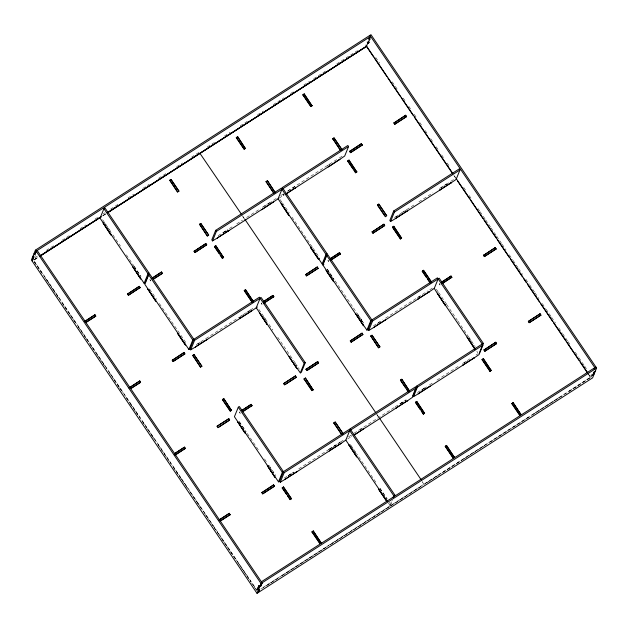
<?xml version="1.0" encoding="UTF-8"?>
<svg xmlns="http://www.w3.org/2000/svg" width="628" height="628" viewBox="0 0 628 628"><rect width="100%" height="100%" fill="white"/><g stroke="black" fill="none" stroke-linecap="round" stroke-linejoin="round"><path stroke-width="0.47" stroke-dasharray="3.14 2.35" d="M34.658 257.025L35.356 255.306M294.822 186.445L286.918 191.721M250.556 310.004L240.532 316.237M328.562 449.601L340.141 442.363M350.879 435.275L351.719 436.499M388.371 502.989L389.902 505.25L391.315 501.796M389.902 505.25L390.969 504.567L392.728 500.249M422.33 481.927L423.979 484.361L422.44 481.66M569.086 391.189L590.626 377.161L260.84 588.907M588.499 374.068L590.697 377.318L592.031 374.045M34.705 257.833L38.002 255.714M46.26 250.415L55.343 244.582M61.944 240.343L70.195 235.045M80.101 228.678L85.887 224.973M94.961 219.141L98.266 217.021M103.22 213.842L104.868 212.782M110.646 209.069L118.904 203.77M127.986 197.938L133.764 194.233M142.846 188.4L149.448 184.161M158.531 178.328L166.781 173.03M176.688 166.671L182.465 162.958M191.548 157.126L199.806 151.827M207.232 147.054L215.49 141.755M224.565 135.923L230.343 132.218M240.249 125.859L248.507 120.552M257.59 114.728L263.368 111.015M273.274 104.656L284.005 97.764M290.607 93.525L293.912 91.405M303.819 85.047L309.596 81.334M313.725 78.681L326.929 70.203M336.836 63.844L357.473 50.593M34.595 259.419L38.716 256.766M103.11 215.428L105.583 213.834M34.407 259.592L38.528 256.946M102.843 215.655L106.14 213.536M34.297 259.859L38.418 257.213M102.733 215.922L106.03 213.803M218.065 235.728L226.645 230.217M229.393 228.553L232.674 226.441M236.78 223.804L242.526 220.114M246.631 217.476L260.589 208.52M262.363 207.287L271.712 201.282M273.557 200.191L276.595 198.236M280.7 195.606L283.738 193.66M287.805 190.951L337.55 159.01M339.418 157.903L343.971 154.975M223.419 232.493L226.535 230.492M263.807 206.557L269.271 203.048M327.314 165.784L330.43 163.782M223.529 232.541L226.802 230.445M268.643 203.574L271.916 201.478M279.138 198.126L284.453 194.711M196.242 344.678L205.599 338.673M401.551 212.861L406.23 209.854M439.608 188.424L448.965 182.418M197.694 343.948L200.811 341.946M205.921 338.555L238.766 317.47M240.422 316.512L243.546 314.51M246.663 312.501L249.779 310.499M250.219 310.122L253.249 308.167M394.423 217.633L406.12 210.121M406.599 209.713L414.81 204.438M418.915 201.808L432.873 192.843M441.06 187.686L446.516 184.185M450.825 181.311L453.863 179.365M395.836 216.848L399.102 214.752M445.849 184.734L449.122 182.638M373.487 325.814L382.844 319.809M385.592 318.137L415.971 298.63M417.785 297.374L427.919 290.866M429.764 289.775L432.794 287.828M377.279 323.585L380.395 321.575M417.675 297.641L420.791 295.639M284.264 478.041L293.621 472.036M329.339 449.106L340.25 442.096M354.004 433.265L362.576 427.762M395.177 406.834L406.088 399.824M417.502 392.5L426.852 386.495M462.577 363.557L471.926 357.552M298.787 468.81L329.166 449.31M340.557 441.994L345.117 439.066M348.454 436.923L350.73 435.463M363.761 427.095L394.965 407.062M429.56 384.846L432.849 382.735M436.947 380.105L459.939 365.339M476.071 354.985L478.348 353.525M288.056 475.812L293.512 472.303M360.127 429.528L362.466 428.029M400.523 403.592L405.978 400.091M421.286 390.263L424.41 388.261M464.021 362.827L467.138 360.825M288.017 475.961L293.739 472.28M329.857 449.091L335.58 445.417M400.562 403.694L403.835 401.598M423.704 388.834L426.977 386.738M347.653 438.956L351.445 436.515M261.554 588.648L422.33 485.42M423.979 484.361L528.682 417.133M533.627 413.954L561.66 395.954M590.697 377.318L591.757 376.635L590.108 374.194M266.633 585.641L269.93 583.522M270.762 582.988L278.188 578.223M282.317 575.57L326.065 547.475M330.195 544.829L366.517 521.507M367.341 520.973L422.652 485.468M426.781 482.814L438.336 475.396M442.465 472.743L463.103 459.492M463.927 458.966L486.213 444.655M490.342 442.002L590.226 377.868M375.764 57.486L379.61 63.169M392.249 81.852L397.194 89.16M403.239 98.094L405.445 101.344M408.742 106.211L410.94 109.46M414.237 114.335L416.435 117.585M419.732 122.452L421.93 125.702M425.227 130.577L427.425 133.827M430.722 138.694L432.92 141.944M436.217 146.819L438.415 150.061M441.712 154.935L443.918 158.185M447.215 163.06L449.413 166.302M463.7 187.419L465.898 190.669M469.195 195.543L471.393 198.786M477.986 208.535L479.635 210.969M480.185 211.785L485.138 219.094M485.687 219.902L490.633 227.21M491.182 228.027L496.128 235.335M496.677 236.144L501.623 243.452M502.172 244.268L506.019 249.952M509.316 254.819L512.613 259.694M513.162 260.51L518.108 267.818M518.657 268.627L522.512 274.31M525.809 279.185L529.106 284.06M529.655 284.869L534.601 292.177M535.15 292.986L538.997 298.677M542.294 303.544L545.591 308.419M546.14 309.227L551.086 316.536M551.635 317.352L555.482 323.035M558.787 327.91L562.084 332.777M562.633 333.594L567.579 340.902M568.128 341.711L570.326 344.96M575.272 352.269L578.569 357.144M579.118 357.952L584.064 365.261M584.613 366.077L586.811 369.327M454.389 175.918L455.488 177.543M453.84 175.479L455.488 177.912M588.326 374.186L590.516 377.428M436.358 289.225L438.399 292.24M438.619 292.452L446.484 304.07M446.594 304.352L457.372 320.28M457.914 321.073L468.15 336.2M468.402 336.459L475.215 346.523M469.344 338.272L471.44 341.373M476.817 351.256L477.837 352.771M280.159 199.633L282.2 202.648M282.419 202.868L289.233 212.931M292.012 217.155L309.792 243.429M310.334 244.221L311.951 246.616M313.254 248.421L319.016 256.938M327.212 269.043L334.025 279.115M335.187 280.944L352.967 307.218M353.509 308.018L356.743 312.791M356.994 313.05L363.808 323.122M327.102 269.318L333.915 279.382M357.936 314.864L363.172 322.611M327.926 270.715L331.772 276.399M332.322 277.207L333.97 279.648M357.701 314.714L363.753 323.648M242.392 215.639L244.041 218.073M376.879 414.347L378.527 416.78M242.832 216.715L243.931 218.34M376.769 414.613L378.417 417.047M258.838 309.345L267.41 321.889M269.106 324.511L272.882 330.085M277.733 337.252L290.128 355.566M290.379 355.825L297.193 365.889M298.324 367.678L299.344 369.186M350.699 444.954L357.513 455.025M358.69 456.878L376.478 483.152M379.964 488.184L387.295 499.025M389.439 502.306L390.969 504.567M263.634 316.732L267.3 322.156M294.987 363.062L297.083 366.155M351.437 446.657L357.489 455.598M379.854 488.451L386.715 498.789M102.639 219.753L111.737 233.074M112.907 234.927L120.45 246.074M126.377 254.827L133.921 265.982M134.18 266.233L140.994 276.304M149.707 289.186L156.521 299.258M159.316 303.497L185.778 342.48M239.292 421.545L246.105 431.617M247.283 433.469L258.595 450.19M264.529 458.95L267.222 462.93M269.074 465.552L275.888 475.624M104.287 222.5L111.101 232.564M134.07 266.5L140.884 276.571M239.182 421.82L245.995 431.883M269.812 467.256L273.659 472.939M34.132 260.934L256.444 589.402M34.571 262.009L180.581 477.751M181.131 478.56L186.069 485.86M186.618 486.669L197.051 502.078M197.6 502.895L202.538 510.187M203.087 511.004L213.52 526.413M214.07 527.222L219.007 534.522M219.557 535.331L229.989 550.74M230.531 551.557L235.476 558.849M236.026 559.666L246.451 575.075M247 575.884L250.847 581.559M253.037 584.809L257.433 591.293M34.399 262.127L36.597 265.377M37.146 266.186L42.092 273.494M45.389 278.369L47.587 281.619M48.136 282.427L53.082 289.736M53.631 290.552L58.577 297.86M61.874 302.727L64.072 305.977M64.621 306.794L69.575 314.102M70.124 314.911L75.07 322.219M78.367 327.094L80.565 330.344M81.114 331.152L86.06 338.461M86.609 339.277L91.555 346.585M92.104 347.394L97.05 354.702M97.599 355.519L102.545 362.827M103.094 363.636L106.399 368.51M109.696 373.377L113.542 379.069M114.092 379.877L119.037 387.186M119.587 388.002L122.884 392.869M126.181 397.744L130.027 403.427M130.577 404.244L135.522 411.552M136.072 412.361L139.369 417.235M142.666 422.102L146.52 427.794M147.07 428.602L152.015 435.91M152.565 436.719L154.213 439.16M158.06 444.844L170.698 463.519M173.446 467.585L187.191 487.885M189.939 491.944L202.028 509.81M204.775 513.869L218.513 534.169M221.268 538.235L235.005 558.535M237.753 562.594L250.941 582.085M251.49 582.894L256.436 590.202M149.888 279.499L150.618 280.999L149.888 279.499M283.126 193.958L283.848 195.457L283.126 193.958M261.303 302.908L262.025 304.407L261.303 302.908M239.472 411.866L240.194 413.365L239.472 411.866M327.918 260.133L328.64 261.633L327.918 260.133M439.325 283.542L440.047 285.041L439.325 283.542"/><path stroke-width="0.94" d="M370.355 39.007L369.115 39.807L370.449 36.526L369.735 35.474L35.404 250.132L31.4 259.953L32.114 261.012L33.417 257.818L32.703 256.766M34.815 254.387L36.118 251.192L370.449 36.526M260.793 586.018L262.096 582.823L37.303 250.682L36.243 251.365L34.901 254.646L34.1 253.327M103.926 208.669L100.048 218.175L144.118 283.299L145.186 282.616L149.064 273.109L104.986 207.986L103.926 208.669L148.004 273.792L144.118 283.299M84.725 321.544L94.969 314.769L95.692 316.269L86.334 322.274M178.878 191.077L177.528 192.137L169.772 180.252L171.012 179.459L178.878 191.077L171.012 179.459M139.259 286.329L127.46 294.1L139.259 286.329L140.091 287.561L128.293 295.333L140.091 287.561M189.978 348.799L190.692 349.851L194.57 340.345L149.778 274.169L148.718 274.852L144.84 284.351L188.91 349.482L189.978 348.799L193.856 339.293M200.018 153.46L241.293 214.015M152.117 278.267L161.584 271.995L162.307 273.494L153.734 278.997M208.653 235.076L207.311 236.144L199.555 224.259L200.795 223.458L208.653 235.076L200.795 223.458M245.493 148.302L244.143 149.362L236.277 137.752L237.627 136.684L245.383 148.569L237.627 136.684M129.517 387.719L139.761 380.945L140.484 382.444L131.126 388.449M205.874 243.554L194.076 251.326L205.874 243.554L206.714 244.787L194.908 252.558L206.714 244.787M281.948 189.303L278.071 198.809L322.148 263.933L326.026 254.426L281.234 188.243L215.679 230.335L211.801 239.841L212.515 240.901L217.704 237.8M212.515 240.901L216.393 231.394L348.571 146.528L347.857 145.476L282.302 187.56L281.595 189.295M177.622 333.476L185.48 345.094L178.14 334.253M219.172 253.673L214.454 246.702L215.804 245.642L223.56 257.519L222.32 258.32L220.224 255.219M214.454 246.702L215.804 245.642M172.253 360.284L184.051 352.504L184.773 354.004L173.085 361.516L172.253 360.284L184.051 352.504M173.085 361.516L184.883 353.737M222.32 258.32L223.67 257.252M188.91 349.482L192.796 339.976L259.411 297.201L304.203 363.384L300.325 372.891L290.026 358.172M195.881 346.75L190.692 349.851M201.839 366.21L200.489 367.27L192.741 355.385L193.981 354.592L201.839 366.21L193.981 354.592M266.17 181.484L273.926 193.369L266.06 181.751L267.41 180.691L275.166 192.568L267.41 180.691M302.9 94.977L304.25 93.91L311.998 105.794L310.758 106.595L302.9 94.977L304.25 93.91M206.51 339.929L240.171 318.31L239.456 317.258M261.523 209.791L273.329 202.012L262.308 209.289M262.002 209.359L228.333 230.971L227.619 229.919M310.758 106.595L312.108 105.528M272.631 202.53L278.071 198.809M245.587 289.641L244.237 290.709L245.587 289.641L253.335 301.526L252.095 302.319L244.763 291.478M174.309 453.903L184.546 447.128L185.386 448.361L175.141 455.135M294.956 188.196L328.617 166.585M252.095 302.319L253.445 301.259M250.8 311.488L257.307 307.076M260.125 298.253L256.248 307.759L289.477 357.356M231.622 410.21L230.272 411.277L222.406 399.659L223.756 398.599L231.512 410.484L223.756 398.599M107.678 212.743L366.674 46.252L107.788 212.476M367.207 41.99L368.039 43.222L369.445 39.784L368.605 38.551M341.891 149.535L340.541 150.594L332.785 138.709L334.025 137.917L341.891 149.535L334.025 137.917M228.843 418.688L217.147 426.2L228.843 418.688L229.565 420.187L218.654 427.197M217.877 427.699L229.675 419.92M263.532 301.675L272.992 295.403L273.824 296.636L264.364 302.908M328.146 167.017L339.944 159.237L328.923 166.514M339.246 159.763L344.686 156.034L348.571 146.528M279.562 481.158L280.276 482.218L284.154 472.711L239.362 406.528L238.302 407.211L234.417 416.717L278.494 481.841L279.562 481.158L283.44 471.652M349.631 151.45L361.438 143.671L362.16 145.17L350.471 152.683L349.631 151.45L361.438 143.671M310.852 247.934L318.718 259.552L310.852 247.934L312.092 247.134M350.471 152.683L362.27 144.903M352.928 168.901L347.692 161.153L349.042 160.093L356.79 171.978L355.55 172.771L353.98 170.447M347.692 161.153L349.042 160.093M241.701 410.626L251.169 404.354L252.001 405.586L242.534 411.858M317.289 266.963L305.483 274.734L317.289 266.963L318.011 268.462L306.315 275.967L318.121 268.195M245.281 433.453L237.525 421.569L244.755 432.684M355.55 172.771L356.9 171.711M282.302 187.56L327.094 253.743L323.208 263.25L322.148 263.933M356.092 314.589L322.863 264.992L326.741 255.486L327.808 254.803L372.6 320.979L368.714 330.485L368 329.433L371.886 319.927M325.861 270.111L333.727 281.729L326.387 270.888M219.094 520.086L229.338 513.312L230.068 514.811L220.711 520.816M296.298 377.145L284.492 384.925L283.77 383.425L295.458 375.913L296.188 377.412L285.269 384.422M330.147 258.901L339.615 252.629L340.447 253.861L330.98 260.133M393.929 123.01L405.727 115.23L406.457 116.73L394.761 124.242L393.929 123.01L405.727 115.23M394.761 124.242L406.567 116.463M283.66 383.692L295.458 375.913M194.57 340.345L261.185 297.57L305.263 362.701L301.385 372.208L300.325 372.891M317.784 361.579L305.985 369.358L317.784 361.579L318.506 363.078L317.674 361.846M306.817 370.591L318.616 362.811M313.246 389.619L311.896 390.679L304.038 379.069L305.389 378.001L313.137 389.886L305.389 378.001M384.807 216.001L377.467 205.16L378.817 204.092L386.683 215.71L378.817 204.092M261.829 492.642L273.635 484.871L274.358 486.37L262.669 493.875L261.829 492.642L273.635 484.871M262.669 493.875L274.467 486.103M372.098 231.96L383.904 224.188L384.626 225.688L372.938 233.192L372.098 231.96L383.904 224.188M372.938 233.192L384.736 225.421M385.333 216.778L386.683 215.71M278.494 481.841L282.372 472.335L348.995 429.56L393.787 495.743L393.081 497.47M450.653 183.164L456.101 179.443L459.979 169.937L459.264 168.877L393.709 210.969L389.831 220.475L390.545 221.535L395.734 218.434M285.465 479.117L280.276 482.218M390.545 221.535L394.423 212.029L459.979 169.937M286.407 494.212L282.208 488.019L283.558 486.951L291.423 498.569L290.073 499.637L291.423 498.569M282.208 488.019L283.558 486.951M393.827 226.276L392.484 227.336L393.827 226.276L401.582 238.161L400.342 238.954L393.002 228.113M296.094 472.287L329.755 450.676M350.275 340.918L362.081 333.138L362.803 334.646L351.107 342.15L350.275 340.918L362.081 333.138M351.107 342.15L362.913 334.371M406.363 211.605L440.024 189.994M400.342 238.954L401.692 237.886M258.979 585.728L257.645 588.993L258.359 590.053M33.794 255.996L32.735 256.679L33.567 257.912L32.232 261.185L257.025 593.327L261.028 583.506L262.096 582.823M259.388 589.449L258.084 592.644L257.025 593.327M262.269 582.706L260.934 585.987L259.694 586.78L258.893 585.469L257.496 588.899L258.328 590.132L259.599 589.252L258.265 592.526L592.596 377.868L596.6 368.047L595.886 366.988L261.554 581.654L262.269 582.706L596.6 368.047M356.641 315.397L366.94 330.116L370.818 320.61L437.433 277.835L482.94 345.07L479.062 354.577L473.622 358.305M341.153 433.909L333.821 423.068L335.171 422L343.029 433.618L335.171 422M373.903 327.384L368.714 330.485M379.869 346.844L378.519 347.912L370.763 336.027L372.004 335.226L379.869 346.844L372.004 335.226M384.532 320.563L418.201 298.944M341.679 434.686L343.029 433.618M340.384 443.847L345.832 440.126L349.71 430.62M349.349 430.612L350.055 428.877L415.61 386.793L416.325 387.845L412.447 397.351L407.007 401.08M311.99 532.026L313.341 530.958L321.096 542.843L319.856 543.636L311.99 532.026L313.341 530.958M387.35 501.482L345.832 440.126M426.459 277.537L422.259 271.343L423.61 270.276L431.475 281.894L430.125 282.961L431.475 281.894M422.259 271.343L423.61 270.276M362.709 429.513L396.37 407.902M319.856 543.636L321.206 542.576M428.83 292.122L434.27 288.393L438.148 278.895M405.68 388.041L400.436 380.293L401.787 379.234L409.542 391.118L401.787 379.234M437.716 293.99L434.27 288.393M441.555 282.31L451.022 276.037L451.854 277.27L442.387 283.542M409.644 390.851L408.302 391.911L406.724 389.588M372.6 320.979L439.215 278.212L483.293 343.335L416.67 386.11L412.792 395.616L413.507 396.668L418.695 393.568M413.507 396.668L417.385 387.162L482.94 345.07M378.613 489.251L386.471 500.869L379.131 490.021M420.163 409.44L415.446 402.47L416.796 401.41L424.552 413.295L423.311 414.088L421.215 410.995M415.446 402.47L416.796 401.41M429.324 386.746L462.993 365.127M483.513 255.368L495.311 247.597L496.041 249.096L484.345 256.601L483.513 255.368L495.311 247.597M484.345 256.601L496.144 248.829M423.311 414.088L424.661 413.028M394.141 496.787L394.847 495.06L350.055 428.877M474.776 348.242L438.265 294.799M479.415 352.842L483.293 343.335M484.007 349.992L495.814 342.213L496.536 343.72L484.84 351.225L484.007 349.992L495.814 342.213M446.579 445.409L445.228 446.477L446.579 445.409L454.327 457.294L453.086 458.095L445.754 447.254M484.84 351.225L496.646 343.445M482.061 359.703L483.411 358.635L491.167 370.52L489.926 371.313L482.061 359.703L483.411 358.635M453.086 458.095L454.437 457.027M489.926 371.313L491.277 370.253M540.936 315.013L529.137 322.784L528.415 321.285L540.104 313.78L540.826 315.28L529.914 322.282M528.305 321.552L540.104 313.78M511.844 403.702L513.194 402.642L520.95 414.527L519.709 415.32L511.844 403.702L513.194 402.642M519.709 415.32L521.059 414.252M594.033 369.138L594.7 367.498L595.768 366.815L370.975 34.673L369.916 35.356L594.7 367.498M592.863 375.277L594.198 372.004M369.021 42.28L367.78 43.073L366.446 46.346L107.239 212.774M368.039 43.222L369.107 42.539L368.267 41.307M40.373 255.706L100.629 217.013M40.176 255.886L101.187 216.715M40.066 256.153L101.084 216.982M169.662 180.519L170.902 179.726M236.277 137.752L237.517 136.951M199.445 224.526L200.685 223.725M266.06 181.751L267.3 180.958M332.683 138.976L333.923 138.184M148.004 273.792L149.064 273.109M84.835 321.269L94.969 314.769M152.227 278L161.584 271.995M85.667 322.502L95.801 315.994M153.067 279.232L162.417 273.227M285.96 193.974L295.655 187.678L286.187 193.95M148.287 289.948L149.346 289.265M377.467 205.16L378.708 204.367M318.443 258.964L319.511 258.281M326.026 254.426L327.094 253.743M128.842 387.955L139.761 380.945M263.642 301.409L272.992 295.403M330.257 258.634L339.615 252.629M322.863 264.992L323.922 264.31M130.459 388.685L140.594 382.177M263.689 303.143L273.824 296.636M330.312 260.369L340.447 253.861M192.631 355.66L193.871 354.859M222.406 399.659L223.647 398.866M304.203 363.384L305.263 362.701M174.411 453.636L184.546 447.128M241.811 410.359L251.169 404.354M366.94 330.116L368 329.433M441.665 282.043L451.022 276.037M175.251 454.868L185.386 448.361M242.644 411.591L252.001 405.586M441.72 283.778L451.854 277.27M307.594 370.088L317.729 363.581M304.038 379.069L305.279 378.268M370.653 336.294L371.894 335.493M333.821 423.068L335.062 422.275M400.436 380.293L401.677 379.5M267.646 466.314L268.713 465.631M284.154 472.711L416.325 387.845M219.203 519.819L229.338 513.312M220.043 521.052L230.178 514.544M354.059 435L363.408 428.995L354.726 434.772M349.278 445.715L350.338 445.032M393.787 495.743L394.847 495.06M595.297 371.242L594.057 372.035L592.651 375.473L593.931 374.594M365.904 45.177L452.851 173.587M456.038 178.36L587.886 373.103M366.564 46.527L373.699 57.07M374.798 58.687L386.872 76.53M387.971 78.155L400.044 95.998M401.143 97.623L413.216 115.466M414.315 117.083L452.741 173.854M457.679 181.154L469.76 198.998M470.859 200.622L482.932 218.466M484.031 220.09L496.104 237.934M497.203 239.551L509.277 257.394M510.376 259.019L522.457 276.862M523.548 278.479L526.295 282.537M527.394 284.162L539.468 302.005M540.567 303.622L552.648 321.465M553.739 323.09L565.82 340.933M566.919 342.55L578.992 360.394M580.091 362.018L587.227 372.561M405.617 115.505L406.457 116.73M495.202 247.864L496.041 249.096M539.994 314.047L540.826 315.28M394.039 122.743L394.871 123.975M483.623 255.101L484.455 256.334M528.415 321.285L529.247 322.517M361.328 143.938L362.16 145.17M450.912 276.304L451.744 277.537M495.704 342.488L496.536 343.72M393.709 210.969L394.423 212.029M349.741 151.183L350.581 152.416M484.117 349.725L484.949 350.958M304.14 94.176L311.998 105.794M348.933 160.36L356.79 171.978M393.725 226.543L401.582 238.161M423.5 270.542L431.365 282.16M483.301 358.902L491.167 370.52M513.084 402.909L520.95 414.527M303.01 94.71L310.868 106.32M332.785 138.709L340.651 150.328M347.802 160.886L355.66 172.504M377.577 204.893L385.443 216.511M392.586 227.069L400.452 238.687M422.369 271.076L430.235 282.686M482.171 359.436L490.036 371.046M511.953 403.435L519.819 415.053M427.503 279.083L429.599 282.184M383.794 224.455L384.626 225.688M372.208 231.693L373.048 232.925M339.505 252.896L340.337 254.128M416.67 386.11L417.385 387.162M326.741 255.486L370.818 320.61M416.686 401.677L424.552 413.295M446.469 445.684L454.327 457.294M236.387 137.477L244.253 149.095M370.763 336.027L378.629 347.637M400.546 380.026L408.404 391.644M415.555 402.203L423.421 413.821M445.338 446.21L453.196 457.828M317.179 267.23L318.011 268.462M361.971 333.413L362.803 334.646M305.593 274.467L306.425 275.7M350.385 340.651L351.217 341.883M244.59 218.882L375.779 412.722M379.077 417.589L421.341 480.035M272.882 295.67L273.722 296.903M215.679 230.335L216.393 231.394M306.095 369.091L306.927 370.324M215.694 245.909L223.56 257.519M245.477 289.908L253.335 301.526M169.772 180.252L177.638 191.87M199.555 224.259L207.413 235.877M214.564 246.435L222.43 258.053M244.347 290.434L252.205 302.052M304.148 378.794L312.006 390.412M333.931 422.801L341.789 434.419M292.695 362.309L289.139 356.618L296.887 368.503L293.747 363.855M205.772 243.821L206.604 245.053M295.348 376.18L296.188 377.412M194.185 251.059L195.018 252.291M283.77 383.425L284.602 384.658M161.475 272.262L162.307 273.494M251.059 404.62L251.891 405.853M148.718 274.852L192.796 339.976M238.302 407.211L282.372 472.335M283.448 487.226L291.314 498.836M313.231 531.225L321.096 542.843M192.741 355.385L200.599 367.003M222.516 399.392L230.382 411.01M282.317 487.752L290.183 499.37M312.1 531.751L319.966 543.369M271.916 472.813L267.308 465.576L275.064 477.461L272.968 474.36M287.451 495.767L289.547 498.86M139.149 286.596L139.981 287.828M183.941 352.771L184.773 354.004M228.733 418.955L229.565 420.187M273.525 485.138L274.358 486.37M127.57 293.833L128.402 295.066M172.355 360.017L173.195 361.249M217.147 426.2L217.987 427.425M261.939 492.376L262.779 493.608M94.859 315.036L95.692 316.269M139.651 381.212L140.484 382.444M184.444 447.395L185.276 448.627M229.228 513.578L230.068 514.811M35.404 250.132L36.118 251.192M36.243 251.365L261.028 583.506M103.157 223.026L110.905 234.911L103.157 223.026M132.94 267.033L140.688 278.918L132.94 267.033M147.949 289.21L155.697 301.095L147.949 289.21M217.343 237.957L229.039 230.452L217.343 237.957M195.52 346.915L207.209 339.403L195.52 346.915M281.179 203.66L288.935 215.545L281.179 203.66M239.81 318.474L251.506 310.97L239.81 318.474M259.356 312.618L267.112 324.503L259.356 312.618M285.096 479.274L296.793 471.769L285.096 479.274M355.754 313.843L363.51 325.728L355.754 313.843M395.365 218.591L407.062 211.087L395.365 218.591M373.542 327.549L385.239 320.037L373.542 327.549M329.394 450.833L341.083 443.329L329.394 450.833M439.663 190.158L451.359 182.646L439.663 190.158M348.94 444.977L356.688 456.862L348.94 444.977M417.84 299.109L429.528 291.604L417.84 299.109M437.378 293.252L445.134 305.137L437.378 293.252M396.009 408.067L407.705 400.554L396.009 408.067M418.334 393.732L430.031 386.22L418.334 393.732M467.161 337.252L474.917 349.137L467.161 337.252M462.624 365.292L474.321 357.779L462.624 365.292"/></g></svg>
